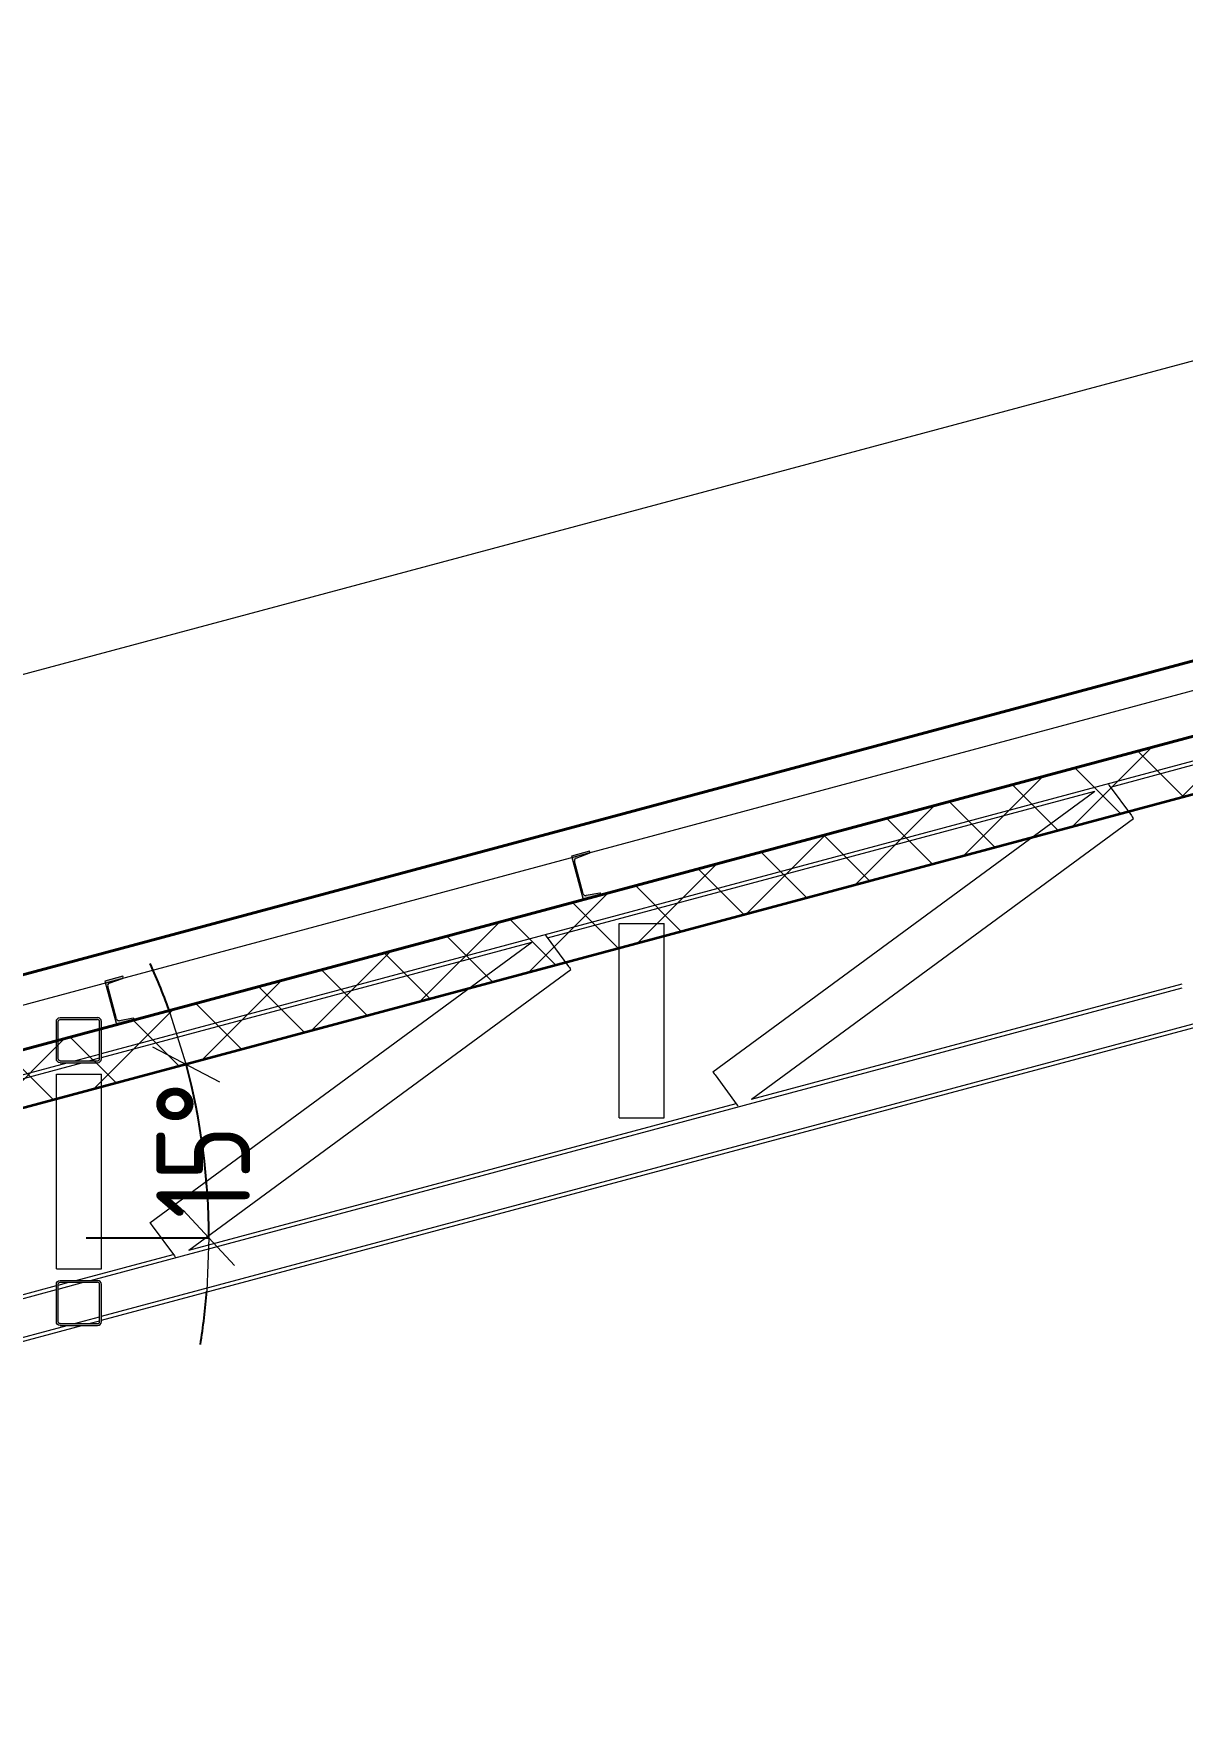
# Model space of a CAD drawing. Header units: millimetres. Extents: x 34668 to 196414, y -30276 to 15801.
# Drawn here: x 63336 to 66396, y 7285 to 11789 of the extents above; entities that cross this region are included whole.
import ezdxf

# ---------------------------------------------------------------- set-up
doc = ezdxf.new("R2010")
doc.units = ezdxf.units.MM
doc.header["$MEASUREMENT"] = 0
for name, color, linetype in [('- Спрятан', 7, 'Continuous'), ('крыша', 7, 'Continuous'), ('размеры', 7, 'Continuous')]:
    doc.layers.add(name, color=color, linetype=linetype)
for name, color, linetype, lineweight in [('- Спрятан_Ном._пера__96', 7, 'Continuous', 13), ('0_Ном._пера__95', 251, 'Continuous', 13), ('0_Ном._пера__97', 7, 'Continuous', 20), ('крыша_Ном._пера__96', 7, 'Continuous', 13), ('крыша_Ном._пера__99', 7, 'Continuous', 40), ('подп стены Инжзащита_Ном._пера__96', 7, 'Continuous', 13), ('подп стены Инжзащита_Ном._пера__97', 7, 'Continuous', 20), ('подп стены Инжзащита_Ном._пера__98', 7, 'Continuous', 35)]:
    doc.layers.add(name, color=color, linetype=linetype, lineweight=lineweight)
doc.styles.add('СГЕНЕРИР_СТИЛЬ_1', font='gost_2_304-81_type.ttf')
doc.dimstyles.new('СГЕНЕРИР_СТИЛЬ__2', dxfattribs={"dimtxt": 250, "dimasz": 142.5, "dimexe": 0.18, "dimexo": 200, "dimgap": 0.09, "dimtad": 1, "dimdec": 0, "dimzin": 0, "dimdsep": 46, "dimtxsty": 'СГЕНЕРИР_СТИЛЬ_1', "dimblk": 'ARROWHEAD_6', "dimblk1": 'ARROWHEAD_6', "dimblk2": 'ARROWHEAD_6', "dimcen": 0.09, "dimclrd": 7, "dimclre": 7, "dimclrt": 7, "dimadec": 0, "dimazin": 0, "dimtfac": 1, "dimtdec": 4, "dimtmove": 0, "dimatfit": 3, "dimfxl": 1, "dimtolj": 1, "dimtzin": 0, "dimarcsym": 0})
doc.dimstyles.new('СГЕНЕРИР_СТИЛЬ__3', dxfattribs={"dimtxt": 250, "dimasz": 142.5, "dimexe": 0.18, "dimexo": 200, "dimgap": 0.09, "dimtad": 1, "dimdec": 0, "dimzin": 0, "dimdsep": 46, "dimtxsty": 'СГЕНЕРИР_СТИЛЬ_1', "dimblk": 'ARROWHEAD_6', "dimblk1": 'ARROWHEAD_6', "dimblk2": 'ARROWHEAD_6', "dimcen": 0.09, "dimclrd": 7, "dimclre": 7, "dimclrt": 7, "dimadec": 0, "dimazin": 0, "dimtfac": 1, "dimtdec": 4, "dimtmove": 2, "dimatfit": 3, "dimfxl": 1, "dimtolj": 1, "dimtzin": 0, "dimarcsym": 0})

# ---------------------------------------------------------------- blocks, each defined once
blk = doc.blocks.new('Элемент разреза_30_2')
at = {"layer": 'крыша_Ном._пера__96', "linetype": 'Continuous'}
blk.add_line((56805.7, 8340.2), (68995.7, 11606.5), dxfattribs=at)
blk = doc.blocks.new('Элемент разреза_52_2')
at = {"layer": '- Спрятан_Ном._пера__96', "linetype": 'Continuous'}
for p, q in [((63486.9, 8467.7), (66396.2, 9247.2)), ((65248.8, 8950.1), (66396.2, 9257.6)), ((63516.2, 8372), (66425.4, 9151.5)), ((63516.2, 8361.7), (66464.1, 9151.5)), ((63748.8, 8548.2), (65207.4, 8939.1)), ((63448.3, 8467.7), (63707.4, 8537.1)), ((60486.9, 7663.8), (63396.2, 8443.4)), ((63233.7, 8410.2), (63396.2, 8453.7)), ((63401.2, 8455.1), (63429.6, 8462.7)), ((63401.2, 8444.7), (63468.2, 8462.7)), ((60516.2, 7568.2), (63425.4, 8347.7)), ((60516.2, 7557.8), (63464.1, 8347.7)), ((63444.1, 8352.7), (63511.2, 8370.7)), ((63482.7, 8352.7), (63511.2, 8360.3))]:
    blk.add_line(p, q, dxfattribs=at)
blk = doc.blocks.new('Элемент разреза_53_2')
at = {"layer": '- Спрятан_Ном._пера__96', "linetype": 'Continuous'}
for p, q in [((63516.2, 9072), (66425.4, 9851.5)), ((66204.9, 9782.1), (66464.1, 9851.5)), ((64704.9, 9380.2), (66163.5, 9771)), ((63516.2, 9061.7), (64663.5, 9369.1)), ((63444.1, 9052.7), (63511.2, 9070.7)), ((63482.7, 9052.7), (63511.2, 9060.3)), ((60516.2, 8268.2), (63425.4, 9047.7)), ((62220.3, 8714.4), (63464.1, 9047.7))]:
    blk.add_line(p, q, dxfattribs=at)
blk = doc.blocks.new('Элемент разреза_56_2')
at = {"layer": '- Спрятан_Ном._пера__96', "linetype": 'Continuous'}
for p, q in [((64896.2, 9418.6), (64896.9, 9418.6)), ((64896.2, 8900.6), (64896.2, 9418.6)), ((64896.9, 9418.6), (64899.1, 9418.6)), ((64899.1, 9418.6), (64902.3, 9418.6)), ((64902.3, 9418.6), (64906.2, 9418.6)), ((64906.2, 9418.6), (65006.2, 9418.6)), ((65006.2, 9418.6), (65010, 9418.6)), ((65010, 9418.6), (65013.2, 9418.6)), ((65013.2, 9418.6), (65015.4, 9418.6)), ((65015.4, 9418.6), (65016.2, 9418.6)), ((65016.2, 8900.6), (65016.2, 9418.6)), ((64896.2, 8900.6), (64896.9, 8900.6)), ((64896.9, 8900.6), (64899.1, 8900.6)), ((64899.1, 8900.6), (64902.3, 8900.6)), ((64902.3, 8900.6), (64906.2, 8900.6)), ((64906.2, 8900.6), (65006.2, 8900.6)), ((65006.2, 8900.6), (65010, 8900.6)), ((65010, 8900.6), (65013.2, 8900.6)), ((65013.2, 8900.6), (65015.4, 8900.6)), ((65015.4, 8900.6), (65016.2, 8900.6))]:
    blk.add_line(p, q, dxfattribs=at)
blk = doc.blocks.new('Элемент разреза_60_2')
at = {"layer": '- Спрятан_Ном._пера__96', "linetype": 'Continuous'}
for p, q in [((63396.2, 9016.7), (63396.9, 9016.7)), ((63396.2, 8498.7), (63396.2, 9016.7)), ((63396.9, 9016.7), (63399.1, 9016.7)), ((63399.1, 9016.7), (63402.3, 9016.7)), ((63402.3, 9016.7), (63406.2, 9016.7)), ((63406.2, 9016.7), (63506.2, 9016.7)), ((63506.2, 9016.7), (63510, 9016.7)), ((63510, 9016.7), (63513.2, 9016.7)), ((63513.2, 9016.7), (63515.4, 9016.7)), ((63515.4, 9016.7), (63516.2, 9016.7)), ((63516.2, 8498.7), (63516.2, 9016.7)), ((63396.2, 8498.7), (63396.9, 8498.7)), ((63396.9, 8498.7), (63399.1, 8498.7)), ((63399.1, 8498.7), (63402.3, 8498.7)), ((63402.3, 8498.7), (63406.2, 8498.7)), ((63406.2, 8498.7), (63506.2, 8498.7)), ((63506.2, 8498.7), (63510, 8498.7)), ((63510, 8498.7), (63513.2, 8498.7)), ((63513.2, 8498.7), (63515.4, 8498.7)), ((63515.4, 8498.7), (63516.2, 8498.7))]:
    blk.add_line(p, q, dxfattribs=at)
blk = doc.blocks.new('Элемент разреза_62_2')
at = {"layer": '- Спрятан_Ном._пера__96', "linetype": 'Continuous'}
for p, q in [((66199.6, 9789.4), (66201.6, 9786.6)), ((66201.6, 9786.6), (66260.8, 9706)), ((65145.6, 9023.2), (66163.5, 9771)), ((65248.8, 8950.1), (66266.7, 9697.9)), ((66260.8, 9706), (66263.1, 9702.9)), ((66263.1, 9702.9), (66265, 9700.3)), ((66265, 9700.3), (66266.3, 9698.6)), ((66266.3, 9698.6), (66266.7, 9697.9)), ((65145.6, 9023.2), (65146, 9022.6)), ((65146, 9022.6), (65147.3, 9020.9)), ((65147.3, 9020.9), (65149.2, 9018.2)), ((65149.2, 9018.2), (65151.5, 9015.2)), ((65151.5, 9015.2), (65210.7, 8934.6)), ((65210.7, 8934.6), (65212.8, 8931.8))]:
    blk.add_line(p, q, dxfattribs=at)
blk = doc.blocks.new('Элемент разреза_64_2')
at = {"layer": '- Спрятан_Ном._пера__96', "linetype": 'Continuous'}
for p, q in [((63645.6, 8621.3), (64663.5, 9369.1)), ((64699.6, 9387.4), (64701.6, 9384.7)), ((64701.6, 9384.7), (64760.8, 9304.1)), ((63748.8, 8548.2), (64766.7, 9296)), ((64760.8, 9304.1), (64763.1, 9301)), ((64763.1, 9301), (64765, 9298.4)), ((64765, 9298.4), (64766.3, 9296.6)), ((64766.3, 9296.6), (64766.7, 9296)), ((63645.6, 8621.3), (63646, 8620.7)), ((63646, 8620.7), (63647.3, 8618.9)), ((63647.3, 8618.9), (63649.2, 8616.3)), ((63649.2, 8616.3), (63651.5, 8613.2)), ((63651.5, 8613.2), (63710.7, 8532.7)), ((63710.7, 8532.7), (63712.8, 8529.9))]:
    blk.add_line(p, q, dxfattribs=at)
blk = doc.blocks.new('Элемент разреза_73_2')
at = {"layer": '- Спрятан_Ном._пера__96', "linetype": 'Continuous'}
h = blk.add_hatch(color=256, dxfattribs=at)
h.paths.add_polyline_path([(63506.2, 9167.7), (63406.2, 9167.7), (63402.3, 9166.9), (63399.1, 9164.8), (63396.9, 9161.5), (63396.2, 9157.7), (63396.2, 9057.7), (63396.9, 9053.9), (63399.1, 9050.6), (63402.3, 9048.5), (63406.2, 9047.7), (63506.2, 9047.7), (63510, 9048.5), (63513.2, 9050.6), (63515.4, 9053.9), (63516.2, 9057.7), (63516.2, 9157.7), (63515.4, 9161.5), (63513.2, 9164.8), (63510, 9166.9)])
h.paths.add_polyline_path([(63506.2, 9162.7), (63508.1, 9162.3), (63509.7, 9161.2), (63510.8, 9159.6), (63511.2, 9157.7), (63511.2, 9057.7), (63510.8, 9055.8), (63509.7, 9054.2), (63508.1, 9053.1), (63506.2, 9052.7), (63406.2, 9052.7), (63404.2, 9053.1), (63402.6, 9054.2), (63401.5, 9055.8), (63401.2, 9057.7), (63401.2, 9157.7), (63401.5, 9159.6), (63402.6, 9161.2), (63404.2, 9162.3), (63406.2, 9162.7)], flags=0)
for p, q in [((63396.2, 9157.7), (63396.9, 9161.5)), ((63396.2, 9057.7), (63396.2, 9157.7)), ((63396.9, 9161.5), (63399.1, 9164.8)), ((63399.1, 9164.8), (63402.3, 9166.9)), ((63401.2, 9157.7), (63401.5, 9159.6)), ((63401.2, 9057.7), (63401.2, 9157.7)), ((63401.5, 9159.6), (63402.6, 9161.2)), ((63402.3, 9166.9), (63406.2, 9167.7)), ((63402.6, 9161.2), (63404.2, 9162.3)), ((63404.2, 9162.3), (63406.2, 9162.7)), ((63406.2, 9167.7), (63506.2, 9167.7)), ((63406.2, 9162.7), (63506.2, 9162.7)), ((63510, 9166.9), (63506.2, 9167.7)), ((63508.1, 9162.3), (63506.2, 9162.7)), ((63509.7, 9161.2), (63508.1, 9162.3)), ((63510.8, 9159.6), (63509.7, 9161.2)), ((63513.2, 9164.8), (63510, 9166.9)), ((63511.2, 9157.7), (63510.8, 9159.6)), ((63511.2, 9057.7), (63511.2, 9157.7)), ((63515.4, 9161.5), (63513.2, 9164.8)), ((63516.2, 9157.7), (63515.4, 9161.5)), ((63516.2, 9057.7), (63516.2, 9157.7)), ((63396.9, 9053.9), (63396.2, 9057.7)), ((63399.1, 9050.6), (63396.9, 9053.9)), ((63401.5, 9055.8), (63401.2, 9057.7)), ((63402.6, 9054.2), (63401.5, 9055.8)), ((63404.2, 9053.1), (63402.6, 9054.2)), ((63406.2, 9052.7), (63404.2, 9053.1)), ((63406.2, 9052.7), (63506.2, 9052.7)), ((63506.2, 9052.7), (63508.1, 9053.1)), ((63508.1, 9053.1), (63509.7, 9054.2)), ((63509.7, 9054.2), (63510.8, 9055.8)), ((63510.8, 9055.8), (63511.2, 9057.7)), ((63513.2, 9050.6), (63515.4, 9053.9)), ((63515.4, 9053.9), (63516.2, 9057.7)), ((63402.3, 9048.5), (63399.1, 9050.6)), ((63406.2, 9047.7), (63402.3, 9048.5)), ((63406.2, 9047.7), (63506.2, 9047.7)), ((63506.2, 9047.7), (63510, 9048.5)), ((63510, 9048.5), (63513.2, 9050.6))]:
    blk.add_line(p, q, dxfattribs=at)
blk = doc.blocks.new('Элемент разреза_74_2')
at = {"layer": '- Спрятан_Ном._пера__96', "linetype": 'Continuous'}
h = blk.add_hatch(color=256, dxfattribs=at)
h.paths.add_polyline_path([(63506.2, 8467.7), (63406.2, 8467.7), (63402.3, 8466.9), (63399.1, 8464.8), (63396.9, 8461.5), (63396.2, 8457.7), (63396.2, 8357.7), (63396.9, 8353.9), (63399.1, 8350.6), (63402.3, 8348.5), (63406.2, 8347.7), (63506.2, 8347.7), (63510, 8348.5), (63513.2, 8350.6), (63515.4, 8353.9), (63516.2, 8357.7), (63516.2, 8457.7), (63515.4, 8461.5), (63513.2, 8464.8), (63510, 8466.9)])
h.paths.add_polyline_path([(63506.2, 8462.7), (63508.1, 8462.3), (63509.7, 8461.2), (63510.8, 8459.6), (63511.2, 8457.7), (63511.2, 8357.7), (63510.8, 8355.8), (63509.7, 8354.2), (63508.1, 8353.1), (63506.2, 8352.7), (63406.2, 8352.7), (63404.2, 8353.1), (63402.6, 8354.2), (63401.5, 8355.8), (63401.2, 8357.7), (63401.2, 8457.7), (63401.5, 8459.6), (63402.6, 8461.2), (63404.2, 8462.3), (63406.2, 8462.7)], flags=0)
for p, q in [((63399.1, 8464.8), (63402.3, 8466.9)), ((63402.3, 8466.9), (63406.2, 8467.7)), ((63406.2, 8467.7), (63506.2, 8467.7)), ((63510, 8466.9), (63506.2, 8467.7)), ((63513.2, 8464.8), (63510, 8466.9)), ((63396.2, 8457.7), (63396.9, 8461.5)), ((63396.2, 8357.7), (63396.2, 8457.7)), ((63396.9, 8461.5), (63399.1, 8464.8)), ((63401.2, 8457.7), (63401.5, 8459.6)), ((63401.2, 8357.7), (63401.2, 8457.7)), ((63401.5, 8459.6), (63402.6, 8461.2)), ((63402.6, 8461.2), (63404.2, 8462.3)), ((63404.2, 8462.3), (63406.2, 8462.7)), ((63406.2, 8462.7), (63506.2, 8462.7)), ((63508.1, 8462.3), (63506.2, 8462.7)), ((63509.7, 8461.2), (63508.1, 8462.3)), ((63510.8, 8459.6), (63509.7, 8461.2)), ((63511.2, 8457.7), (63510.8, 8459.6)), ((63511.2, 8357.7), (63511.2, 8457.7)), ((63515.4, 8461.5), (63513.2, 8464.8)), ((63516.2, 8457.7), (63515.4, 8461.5)), ((63516.2, 8357.7), (63516.2, 8457.7)), ((63396.9, 8353.9), (63396.2, 8357.7)), ((63399.1, 8350.6), (63396.9, 8353.9)), ((63402.3, 8348.5), (63399.1, 8350.6)), ((63401.5, 8355.8), (63401.2, 8357.7)), ((63402.6, 8354.2), (63401.5, 8355.8)), ((63406.2, 8347.7), (63402.3, 8348.5)), ((63404.2, 8353.1), (63402.6, 8354.2)), ((63406.2, 8352.7), (63404.2, 8353.1)), ((63406.2, 8352.7), (63506.2, 8352.7)), ((63406.2, 8347.7), (63506.2, 8347.7)), ((63506.2, 8352.7), (63508.1, 8353.1)), ((63506.2, 8347.7), (63510, 8348.5)), ((63508.1, 8353.1), (63509.7, 8354.2)), ((63509.7, 8354.2), (63510.8, 8355.8)), ((63510, 8348.5), (63513.2, 8350.6)), ((63510.8, 8355.8), (63511.2, 8357.7)), ((63513.2, 8350.6), (63515.4, 8353.9)), ((63515.4, 8353.9), (63516.2, 8357.7))]:
    blk.add_line(p, q, dxfattribs=at)
blk = doc.blocks.new('Элемент разреза_82_2')
at = {"layer": 'крыша_Ном._пера__99', "linetype": 'Continuous'}
for p, q in [((56655.7, 7500), (69455.7, 10929.7)), ((57215.7, 7450.1), (69455.7, 10729.7))]:
    blk.add_line(p, q, dxfattribs=at)
blk = doc.blocks.new('ARROWHEAD_6')
at = {"color": 0, "linetype": 'Continuous', "lineweight": 0}
for p, q in [((-0.5, -0.5), (0.5, 0.5)), ((0, 0), (-1, 0))]:
    blk.add_line(p, q, dxfattribs=at)
blk = doc.blocks.new('*D251')
at = {"layer": 'Defpoints', "color": 0, "linetype": 'Continuous', "transparency": 16777216}
for p in [(68114.2, 15714), (69455.7, 10729.7), (57455.7, 7500)]:
    blk.add_point(p, dxfattribs=at)
at = {"layer": 'размеры', "color": 7, "linetype": 'Continuous', "lineweight": -2, "transparency": 16777216}
for p, q in [((67976.6, 15677), (62239.3, 14132.8)), ((69403.7, 10922.9), (68114.1, 15714.2)), ((56251.8, 12521.3), (61989.1, 14065.5)), ((57403.7, 7693.1), (56114.1, 12484.4))]:
    blk.add_line(p, q, dxfattribs=at)
at = {"layer": 'размеры', "color": 7, "linetype": 'Continuous', "lineweight": -2, "transparency": 16777216, "xscale": 142.5, "yscale": 142.5, "zscale": 142.5}
for p, rotation in [((68114.2, 15714), 15.06394899936932), ((56114.2, 12484.2), 195.0639489993693)]:
    blk.add_blockref('ARROWHEAD_6', p, dxfattribs=dict(at, rotation=rotation))
at = {"layer": 'размеры', "color": 7, "linetype": 'Continuous', "transparency": 16777216, "insert": (62114.2, 14099.1), "char_height": 250, "attachment_point": 5, "rotation": 90, "style": 'СГЕНЕРИР_СТИЛЬ_1'}
blk.add_mtext('\\A1;12427', dxfattribs=at)
blk = doc.blocks.new('*D252')
at = {"layer": 'Defpoints', "color": 0, "linetype": 'Continuous', "transparency": 16777216}
for p in [(69467.3, 10577.6), (63795.8, 8736.7), (62016.2, 8581.1), (63276, 8581.1), (57180.7, 7285.4)]:
    blk.add_point(p, dxfattribs=at)
at = {"layer": 'размеры', "color": 7, "linetype": 'Continuous', "lineweight": -2, "transparency": 16777216}
blk.add_line((63476, 8581.1), (63802.8, 8581.1), dxfattribs=at)
for start, end in [(19.5715, 24.1431), (0, 15), (350.8569, 355.4285)]:
    blk.add_arc((62016.2, 8581.1), 1786.4, start, end, dxfattribs=at)
at = {"layer": 'размеры', "color": 7, "linetype": 'Continuous', "lineweight": -2, "transparency": 16777216, "xscale": 142.5, "yscale": 142.5, "zscale": 142.5}
for p, rotation in [((63741.7, 9043.4), 287.2857720412943), ((63802.6, 8581.1), 87.71422796161535)]:
    blk.add_blockref('ARROWHEAD_6', p, dxfattribs=dict(at, rotation=rotation))
at = {"layer": 'размеры', "color": 7, "linetype": 'Continuous', "transparency": 16777216, "insert": (63787.3, 8814.2), "char_height": 250, "attachment_point": 5, "rotation": 90, "style": 'СГЕНЕРИР_СТИЛЬ_1'}
blk.add_mtext('\\A1;15°', dxfattribs=at)

msp = doc.modelspace()

# ---------------------------------------------------------------- hatches: boundary and pattern name
at = {"layer": '0_Ном._пера__95', "linetype": 'Continuous'}
for points in [[(64799.9, 9482.2), (64847.9, 9495.1), (64847.3, 9497.4, 0.388879), (64844.4, 9499.3), (64807.9, 9492.9, -0.388879), (64800.1, 9497.8), (64776.8, 9584.7, -0.388879), (64781.1, 9592.9), (64815.9, 9605.6, 0.388879), (64817.5, 9608.7), (64816.9, 9611), (64768.8, 9598.2)], [(63556.2, 9149), (63604.2, 9161.9), (63603.6, 9164.2, 0.388879), (63600.6, 9166.1), (63564.1, 9159.6, -0.388879), (63556.3, 9164.6), (63533.1, 9251.5, -0.388879), (63537.3, 9259.7), (63572.2, 9272.3, 0.388879), (63573.8, 9275.4), (63573.1, 9277.8), (63525.1, 9264.9)]]:
    msp.add_hatch(color=256, dxfattribs=at).paths.add_polyline_path(points)
at = {"layer": 'подп стены Инжзащита_Ном._пера__97', "linetype": 'Continuous'}
h = msp.add_hatch(dxfattribs=at)
h.set_pattern_fill('УТЕПЛИТ_МЕЛКИЙ_0002', color=256, style=0, pattern_type=2)
h.set_pattern_definition([(45, (0, 0), (-106.06602, 106.06602), []), (135, (0, 0), (106.06602, 106.06602), [])])
h.paths.add_polyline_path([(57180.7, 7285.4), (57180.7, 7440.7), (69428.5, 10722.5), (69467.3, 10577.6)])

# ---------------------------------------------------------------- linework, layer by layer
at = {"layer": '0_Ном._пера__97', "linetype": 'Continuous'}
for p, q in [((64816.9, 9611), (64768.8, 9598.2)), ((64768.8, 9598.2), (64799.9, 9482.2)), ((64781.1, 9592.9), (64815.9, 9605.6)), ((64817.5, 9608.7), (64816.9, 9611)), ((64800.1, 9497.8), (64776.8, 9584.7)), ((64799.9, 9482.2), (64847.9, 9495.1)), ((64844.4, 9499.3), (64807.9, 9492.9)), ((64847.9, 9495.1), (64847.3, 9497.4)), ((63573.1, 9277.8), (63525.1, 9264.9)), ((63573.8, 9275.4), (63573.1, 9277.8)), ((63525.1, 9264.9), (63556.2, 9149)), ((63556.3, 9164.6), (63533.1, 9251.5)), ((63537.3, 9259.7), (63572.2, 9272.3)), ((63556.2, 9149), (63604.2, 9161.9)), ((63600.6, 9166.1), (63564.1, 9159.6)), ((63604.2, 9161.9), (63603.6, 9164.2))]:
    msp.add_line(p, q, dxfattribs=at)
for centre, radius, start, end in [((64783.4, 9586.5), 6.86, 110, 195), ((64815, 9608), 2.57, 289.9839, 14.9839), ((64806.7, 9499.6), 6.86, 195.0189, 280.0189), ((64844.8, 9496.8), 2.57, 15, 100), ((63539.7, 9253.2), 6.86, 110, 195), ((63571.3, 9274.8), 2.57, 289.9839, 14.9839), ((63563, 9166.4), 6.86, 195.0189, 280.0189), ((63601.1, 9163.5), 2.57, 15, 100)]:
    msp.add_arc(centre, radius, start, end, dxfattribs=at)
at = {"layer": 'подп стены Инжзащита_Ном._пера__96', "linetype": 'Continuous'}
msp.add_line((56676.4, 7418.7), (69008.4, 10733.7), dxfattribs=at)
at = {"layer": 'подп стены Инжзащита_Ном._пера__98', "linetype": 'Continuous', "flags": 128}
msp.add_lwpolyline([(57180.7, 7285.4), (57180.7, 7440.7), (69428.5, 10722.5), (69467.3, 10577.6)], close=True, dxfattribs=at)

# ---------------------------------------------------------------- block references
at = {"layer": '- Спрятан'}
for name in ['Элемент разреза_53_2', 'Элемент разреза_52_2', 'Элемент разреза_62_2', 'Элемент разреза_56_2', 'Элемент разреза_64_2', 'Элемент разреза_73_2', 'Элемент разреза_60_2', 'Элемент разреза_74_2']:
    msp.add_blockref(name, (0, 0), dxfattribs=at)
at = {"layer": 'крыша'}
for name in ['Элемент разреза_30_2', 'Элемент разреза_82_2']:
    msp.add_blockref(name, (0, 0), dxfattribs=at)

# ---------------------------------------------------------------- dimensions: what is measured, and where the dimension line sits
at = {"layer": 'размеры', "linetype": 'Continuous'}
dim = msp.add_aligned_dim(p1=(57455.7, 7500), p2=(69455.7, 10729.7), distance=5161.6, dimstyle='СГЕНЕРИР_СТИЛЬ__3', dxfattribs=at)
dim.commit()
dim.dimension.update_dxf_attribs({"geometry": '*D251', "text_midpoint": (62114.2, 14099.1), "text_rotation": 90})
dim = msp.add_angular_dim_2l(base=(63795.8, 8736.7), line1=((62016.2, 8581.1), (63276, 8581.1)), line2=((69467.3, 10577.6), (57180.7, 7285.4)), dimstyle='СГЕНЕРИР_СТИЛЬ__2', dxfattribs=at)
dim.commit()
dim.dimension.update_dxf_attribs({"geometry": '*D252', "text_midpoint": (63787.3, 8814.2), "text_rotation": 90})

doc.saveas('drawing.dxf')
